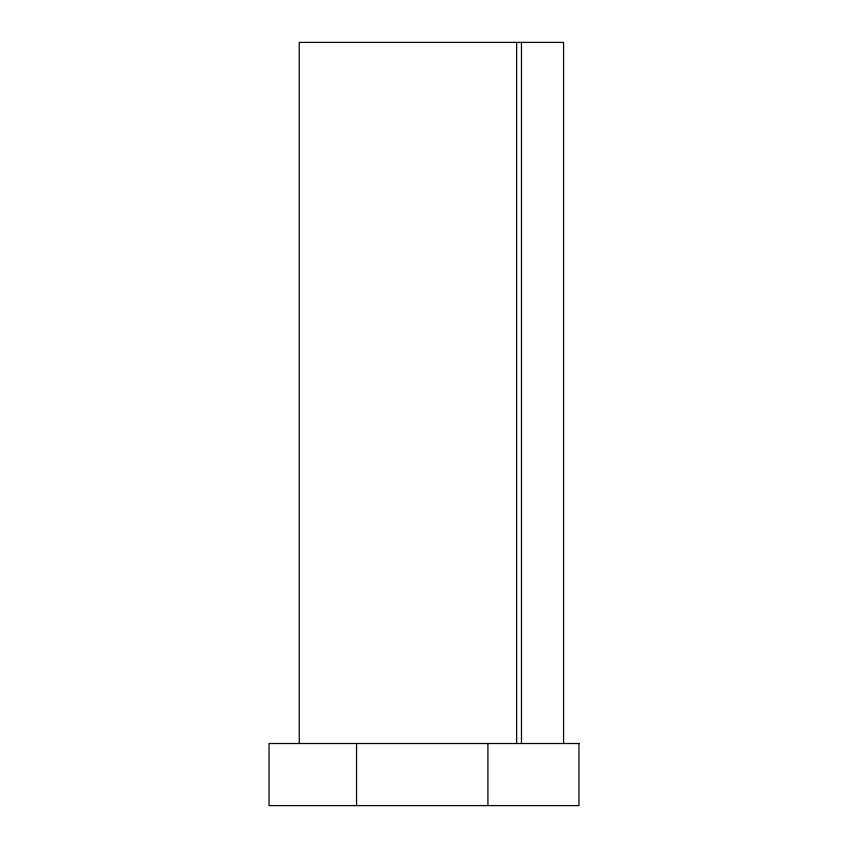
<?xml version="1.0" encoding="UTF-8"?>
<svg xmlns="http://www.w3.org/2000/svg" width="848" height="848" viewBox="0 0 848 848"><rect width="100%" height="100%" fill="white"/><g stroke="black" fill="none" stroke-linecap="round" stroke-linejoin="round"><path stroke-width="1.27" d="M563.57 743.505L563.57 42.4L299.238 42.4L299.238 743.505M521.467 42.4L521.467 743.505M516.623 42.4L516.623 743.505M487.907 743.505L487.907 805.6M356.542 743.505L356.542 805.6M578.972 743.505L269.028 743.505L269.028 805.6L578.972 805.6L578.972 743.505"/></g></svg>
